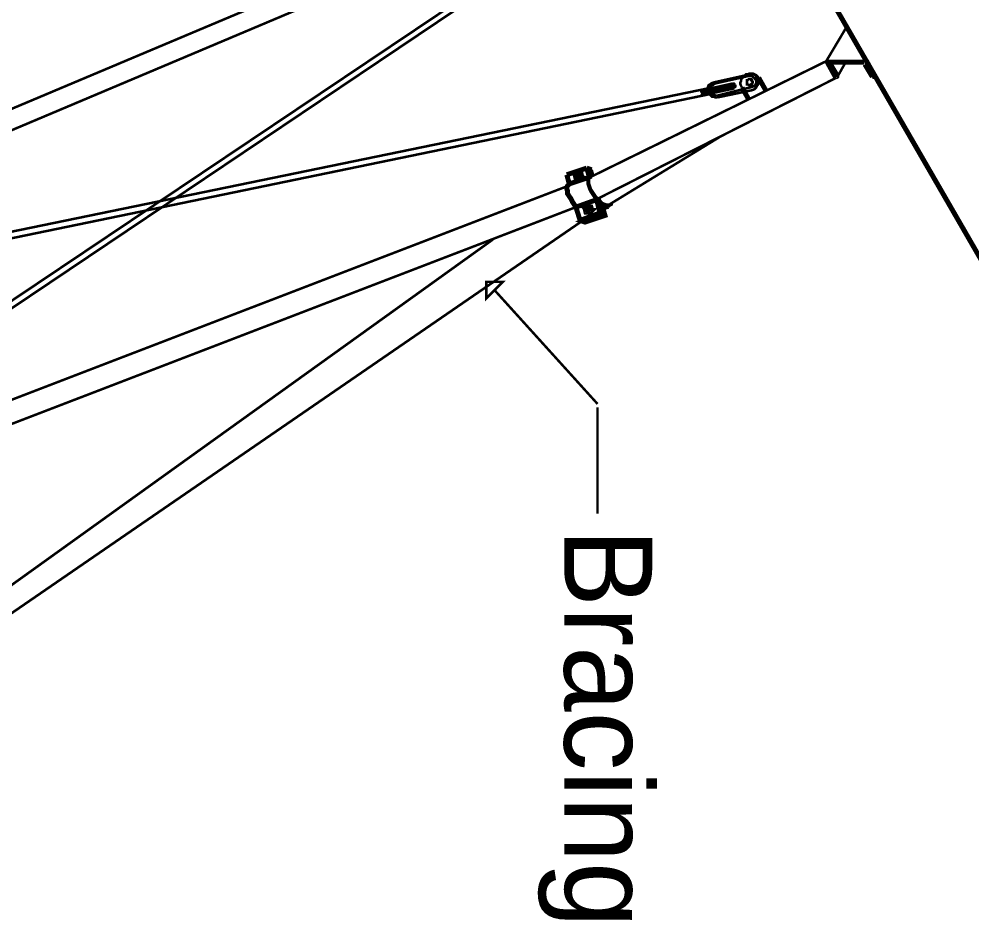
# Model space of a CAD drawing. Extents: x 0.3 to 11.4, y 0.3 to 16.3.
# Drawn here: x 6.63 to 8.543, y 6.17 to 7.979 of the extents above; entities that cross this region are included whole.
import ezdxf

# ---------------------------------------------------------------- set-up
doc = ezdxf.new("R2010")
doc.units = 0
doc.header["$MEASUREMENT"] = 0

msp = doc.modelspace()

# ---------------------------------------------------------------- linework, layer by layer
at = {"color": 0}
for points, const_width in [([(9.10444, 6.55447), (6.2111, 11.5661)], 0.01), ([(7.97444, 8.3711), (5.98443, 7.53276), (5.59278, 7.36947)], 0.005), ([(7.99447, 8.33778), (6.00444, 7.49778), (5.6161, 7.33279)], 0.005), ([(7.82611, 8.22613), (6.14279, 7.09614)], 0.005), ([(7.82943, 8.21446), (6.1511, 7.0861)], 0.005), ([(8.24946, 7.89279), (8.29113, 7.96278)], 0.005), ([(8.25108, 7.89442), (7.77279, 7.65944)], 0.005), ([(8.26942, 7.86111), (8.25108, 7.89442)], 0.01), ([(8.25108, 7.89442), (8.33111, 7.89442)], 0.005), ([(8.27279, 7.86442), (8.25776, 7.88943)], 0.01), ([(8.25776, 7.88943), (8.32611, 7.88943)], 0.005), ([(8.27279, 7.86279), (8.28776, 7.88943)], 0.005), ([(8.34278, 7.86279), (8.32781, 7.88781)], 0.01), ([(8.3291, 7.88986), (8.329, 7.89008), (8.32747, 7.89111), (8.32693, 7.89111)], 0.005), ([(8.34944, 7.86111), (8.33111, 7.89442)], 0.01), ([(8.27111, 7.86111), (7.78776, 7.6161)], 0.005), ([(8.02279, 7.85113), (8.09776, 7.86778)], 0.005), ([(8.02778, 7.84944), (8.09446, 7.86442), (8.09776, 7.86442), (8.10113, 7.86442), (8.10275, 7.86279), (8.10444, 7.86111), (8.10781, 7.85943), (8.10781, 7.85781), (8.10943, 7.85612), (8.10943, 7.85444), (8.10943, 7.85113), (8.10943, 7.84944), (8.10781, 7.84614), (8.10612, 7.84446), (8.10275, 7.84278)], 0.005), ([(8.11442, 7.86111), (8.11111, 7.86442), (8.10943, 7.8661), (8.10612, 7.86778), (8.10275, 7.86947), (8.09944, 7.86947), (8.09614, 7.86947), (8.09278, 7.86778), (8.08946, 7.86778), (8.0861, 7.86442), (8.08442, 7.86279), (8.08111, 7.85943), (8.07943, 7.85781), (8.07943, 7.85444), (8.07781, 7.85113), (8.07781, 7.84776), (8.07943, 7.84446), (8.08111, 7.8411)], 0.005), ([(8.09776, 7.86778), (8.10113, 7.86778), (8.10444, 7.86778), (8.10781, 7.8661), (8.10943, 7.86442), (8.11111, 7.86111), (8.11279, 7.85943), (8.11442, 7.85612), (8.11442, 7.85275), (8.11442, 7.84944), (8.11279, 7.84614), (8.11111, 7.84446), (8.10943, 7.8411), (8.10612, 7.83778), (8.10275, 7.8361)], 0.005), ([(8.12944, 7.83442), (8.11442, 7.86111)], 0.01), ([(8.26942, 7.86111), (8.27111, 7.86111)], 0.005), ([(8.27192, 7.86111), (8.27246, 7.86111), (8.27399, 7.86219), (8.27408, 7.86236), (8.27425, 7.86257), (8.27425, 7.86469), (8.27408, 7.86486)], 0.005), ([(8.3431, 7.86236), (8.34321, 7.86219), (8.34478, 7.86111), (8.34526, 7.86111)], 0.005), ([(8.34446, 7.86111), (8.34944, 7.86111)], 0.005), ([(8.02279, 7.85113), (8.01942, 7.84944), (8.01779, 7.84776), (8.01443, 7.84614), (8.01281, 7.84278), (8.01281, 7.83946), (8.01281, 7.8361), (8.01281, 7.83279), (8.01443, 7.83111), (8.01611, 7.82781), (8.01779, 7.82611), (8.02111, 7.82275), (8.02447, 7.82275), (8.02778, 7.82112), (8.03108, 7.82112)], 0.005), ([(8.01779, 7.83946), (8.06278, 7.84944)], 0.005), ([(8.02778, 7.84944), (8.02447, 7.84776), (8.02279, 7.84614), (8.01942, 7.84446), (8.01779, 7.84278), (8.01779, 7.83946), (8.01779, 7.83778), (8.01779, 7.8361), (8.01779, 7.83279), (8.01942, 7.83111), (8.02111, 7.82943), (8.02279, 7.82781), (8.0261, 7.82611), (8.02946, 7.82443)], 0.005), ([(8.02111, 7.8411), (8.02279, 7.83946), (8.02279, 7.83778), (8.02447, 7.83778), (8.02447, 7.8361), (8.02447, 7.83442), (8.02447, 7.83279), (8.02447, 7.83111)], 0.005), ([(8.02279, 7.8411), (8.02447, 7.83946), (8.0261, 7.83946), (8.0261, 7.83778), (8.0261, 7.8361), (8.02778, 7.83442), (8.0261, 7.83279), (8.0261, 7.83111)], 0.005), ([(8.0261, 7.8411), (8.02778, 7.8411), (8.02778, 7.83946), (8.02946, 7.83778), (8.02946, 7.8361), (8.02946, 7.83442), (8.02946, 7.83279), (8.02946, 7.83111)], 0.005), ([(8.02778, 7.84278), (8.02946, 7.8411), (8.03108, 7.83946), (8.03108, 7.83778), (8.03276, 7.8361), (8.03276, 7.83442), (8.03108, 7.83279)], 0.005), ([(8.02946, 7.82443), (8.10275, 7.84278)], 0.005), ([(8.03108, 7.84278), (8.03276, 7.8411), (8.03444, 7.83946), (8.03444, 7.83778), (8.03444, 7.8361), (8.03444, 7.83442), (8.03444, 7.83279)], 0.005), ([(8.03276, 7.84278), (8.03444, 7.84278), (8.03614, 7.8411), (8.03614, 7.83946), (8.03614, 7.83778), (8.03614, 7.8361), (8.03614, 7.83442), (8.03614, 7.83279)], 0.005), ([(8.03444, 7.84278), (8.03614, 7.84278), (8.03776, 7.8411), (8.03776, 7.83946), (8.03944, 7.83778), (8.03944, 7.8361), (8.03776, 7.83442), (8.03776, 7.83279)], 0.005), ([(8.03776, 7.84446), (8.03944, 7.84278), (8.04113, 7.8411), (8.04113, 7.83946), (8.04113, 7.83778), (8.04113, 7.8361), (8.04113, 7.83442)], 0.005), ([(8.03944, 7.84446), (8.04113, 7.84446), (8.04275, 7.84278), (8.04275, 7.8411), (8.04275, 7.83946), (8.04443, 7.83946), (8.04275, 7.83778), (8.04275, 7.8361), (8.04275, 7.83442)], 0.005), ([(8.04275, 7.84446), (8.04443, 7.84446), (8.04443, 7.84278), (8.04611, 7.84278), (8.04611, 7.8411), (8.04611, 7.83946), (8.04611, 7.83778), (8.04611, 7.8361), (8.04611, 7.83442)], 0.005), ([(8.04443, 7.84614), (8.04611, 7.84446), (8.04779, 7.84446), (8.04779, 7.84278), (8.04779, 7.8411), (8.04943, 7.83946), (8.04943, 7.83778), (8.04779, 7.83778), (8.04779, 7.8361)], 0.005), ([(8.04779, 7.84614), (8.04779, 7.84446), (8.04943, 7.84446), (8.04943, 7.84278), (8.05111, 7.8411), (8.05111, 7.83946), (8.05111, 7.83778), (8.04943, 7.8361)], 0.005), ([(8.04943, 7.84614), (8.05111, 7.84614), (8.05111, 7.84446), (8.05279, 7.84278), (8.05279, 7.8411), (8.05279, 7.83946), (8.05279, 7.83778), (8.05279, 7.8361)], 0.005), ([(8.05111, 7.84776), (8.05279, 7.84614), (8.05447, 7.84446), (8.05447, 7.84278), (8.0561, 7.8411), (8.05447, 7.83946), (8.05447, 7.83778)], 0.005), ([(8.05447, 7.84776), (8.05447, 7.84614), (8.0561, 7.84614), (8.05778, 7.84446), (8.05778, 7.84278), (8.05778, 7.8411), (8.05778, 7.83946), (8.0561, 7.83778)], 0.005), ([(8.0561, 7.84776), (8.05778, 7.84776), (8.05946, 7.84614), (8.05946, 7.84446), (8.05946, 7.84278), (8.05946, 7.8411), (8.05946, 7.83946), (8.05946, 7.83778)], 0.005), ([(8.05946, 7.84776), (8.06108, 7.84776), (8.06108, 7.84614), (8.06278, 7.84614), (8.06278, 7.84446), (8.06278, 7.84278), (8.06278, 7.8411), (8.06278, 7.83946), (8.06108, 7.83946)], 0.005), ([(8.06108, 7.84944), (8.06278, 7.84776), (8.06446, 7.84614), (8.06446, 7.84446), (8.06446, 7.84278), (8.06446, 7.8411), (8.06446, 7.83946)], 0.005), ([(8.06278, 7.84944), (8.06446, 7.84944), (8.06614, 7.84776), (8.06614, 7.84614), (8.06614, 7.84446), (8.06776, 7.84446), (8.06776, 7.84278), (8.06614, 7.8411), (8.06614, 7.83946)], 0.005), ([(8.09446, 7.81776), (8.08111, 7.8411)], 0.01), ([(8.01281, 7.83946), (5.87446, 7.39947)], 0.005), ([(8.01611, 7.82781), (5.87608, 7.38613)], 0.005), ([(7.99778, 7.8361), (7.99946, 7.83442), (7.99946, 7.83279), (8.00108, 7.83111), (8.00108, 7.82943), (8.00108, 7.82781), (7.99946, 7.82611)], 0.005), ([(7.99946, 7.8361), (8.00108, 7.8361), (8.00108, 7.83442), (8.00276, 7.83279), (8.00276, 7.83111), (8.00276, 7.82943), (8.00276, 7.82781), (8.00276, 7.82611)], 0.005), ([(8.00108, 7.8361), (8.00276, 7.8361), (8.00444, 7.83442), (8.00444, 7.83279), (8.00612, 7.83111), (8.00612, 7.82943), (8.00444, 7.82781), (8.00444, 7.82611)], 0.005), ([(8.00444, 7.8361), (8.00612, 7.8361), (8.00612, 7.83442), (8.00776, 7.83279), (8.00776, 7.83111), (8.00776, 7.82943), (8.00776, 7.82781), (8.00776, 7.82611)], 0.005), ([(8.00612, 7.83778), (8.00776, 7.8361), (8.00944, 7.83442), (8.00944, 7.83279), (8.01113, 7.83111), (8.01113, 7.82943), (8.00944, 7.82781)], 0.005), ([(8.00944, 7.83778), (8.00944, 7.8361), (8.01113, 7.8361), (8.01113, 7.83442), (8.01281, 7.83279), (8.01281, 7.83111), (8.01281, 7.82943), (8.01113, 7.82781)], 0.005), ([(8.01113, 7.83778), (8.01281, 7.83778)], 0.005), ([(8.01443, 7.82943), (8.01443, 7.82781)], 0.005), ([(8.01779, 7.83946), (8.01942, 7.83946), (8.02111, 7.83778), (8.02111, 7.8361), (8.02279, 7.83442), (8.02279, 7.83279), (8.02111, 7.83111), (8.02111, 7.82943)], 0.005), ([(8.01779, 7.83778), (8.01942, 7.8361), (8.01942, 7.83442), (8.01942, 7.83279), (8.01942, 7.83111)], 0.005), ([(8.01942, 7.82943), (8.06614, 7.83946)], 0.005), ([(8.03108, 7.82112), (8.10275, 7.8361)], 0.005), ([(8.03776, 7.74278), (7.81446, 7.60612)], 0.005), ([(7.76942, 7.67947), (7.72944, 7.66613)], 0.01), ([(7.77447, 7.66114), (7.73443, 7.64779), (7.72944, 7.66613)], 0.01), ([(7.75612, 7.66943), (7.74946, 7.66943), (7.7461, 7.66613)], 0.01), ([(7.74946, 7.65944), (7.74778, 7.65944), (7.7461, 7.66613)], 0.01), ([(7.74778, 7.65944), (7.75276, 7.65944), (7.75776, 7.66444), (7.75612, 7.66943)], 0.01), ([(7.75108, 7.66444), (7.75108, 7.66613)], 0.01), ([(7.75276, 7.66613), (7.75108, 7.66444)], 0.01), ([(7.75944, 7.66276), (7.75776, 7.66943), (7.75612, 7.66943)], 0.01), ([(7.77447, 7.66276), (7.76942, 7.67947)], 0.01), ([(7.77447, 7.67779), (7.76942, 7.67947)], 0.01), ([(7.77946, 7.66114), (7.77447, 7.67779)], 0.01), ([(7.77946, 7.67611), (7.77447, 7.67779)], 0.01), ([(7.77946, 7.66114), (7.77447, 7.67779)], 0.005), ([(7.78276, 7.66444), (7.77946, 7.67611)], 0.005), ([(7.73443, 7.64779), (7.73281, 7.64611), (7.73112, 7.64442), (7.72944, 7.64111), (7.72944, 7.63781), (7.73112, 7.63276), (7.73112, 7.62776), (7.73443, 7.62278), (7.73779, 7.61778), (7.7411, 7.61111), (7.74447, 7.60612), (7.74778, 7.60113)], 0.01), ([(7.74946, 7.65944), (7.75444, 7.65944), (7.75944, 7.66276), (7.75776, 7.66444)], 0.01), ([(7.75108, 7.66276), (7.74946, 7.66276)], 0.01), ([(7.75444, 7.65944), (7.75276, 7.65944)], 0.01), ([(7.77447, 7.66276), (7.77279, 7.65944), (7.77111, 7.65608), (7.77111, 7.65278), (7.77111, 7.64779), (7.77279, 7.64279), (7.77447, 7.63781), (7.77778, 7.63112), (7.78108, 7.62608), (7.78444, 7.6211), (7.78944, 7.6161)], 0.005), ([(7.77111, 7.65776), (7.7761, 7.65944)], 0.005), ([(7.77946, 7.66114), (7.7761, 7.65944), (7.77447, 7.65776), (7.77447, 7.65446), (7.77447, 7.6511), (7.77447, 7.64779), (7.7761, 7.64279), (7.77778, 7.63781), (7.78108, 7.63276), (7.78444, 7.62776), (7.78776, 7.62278), (7.79275, 7.61778)], 0.005), ([(7.78276, 7.66276), (7.78276, 7.66444)], 0.005), ([(7.72944, 7.64279), (6.32443, 7.10275), (5.91613, 6.93946)], 0.005), ([(7.78944, 7.6161), (7.74778, 7.60113)], 0.01), ([(7.79443, 7.61442), (7.80111, 7.58778), (7.76113, 7.57275), (7.76611, 7.57112), (7.8061, 7.58442), (7.79943, 7.60781)], 0.01), ([(7.79275, 7.61778), (7.80111, 7.58778), (7.76113, 7.57275), (7.75612, 7.57443)], 0.01), ([(7.79611, 7.58946), (7.78944, 7.6161)], 0.01), ([(7.80111, 7.58778), (7.79275, 7.6161)], 0.005), ([(7.79275, 7.6161), (7.79779, 7.61279), (7.80111, 7.60943), (7.80447, 7.60781), (7.80946, 7.60612), (7.81278, 7.60612), (7.81446, 7.60612)], 0.005), ([(7.74778, 7.60113), (6.33778, 7.05946), (5.92611, 6.9011)], 0.005), ([(7.75612, 7.57443), (7.74778, 7.60113)], 0.01), ([(7.79611, 7.58946), (7.75612, 7.57443)], 0.01), ([(7.7761, 7.60113), (7.77111, 7.60113), (7.76611, 7.59776)], 0.01), ([(7.76942, 7.5911), (7.76779, 7.5911), (7.76611, 7.59776)], 0.01), ([(7.76779, 7.5911), (7.77447, 7.5911), (7.77778, 7.59446), (7.7761, 7.60113)], 0.01), ([(7.76942, 7.5911), (7.7761, 7.5911), (7.77946, 7.59446), (7.77778, 7.59446)], 0.01), ([(7.77279, 7.59614), (7.77111, 7.59614)], 0.01), ([(7.7761, 7.5911), (7.77447, 7.5911)], 0.01), ([(7.77946, 7.59446), (7.77778, 7.60113), (7.7761, 7.60113)], 0.01), ([(7.80111, 7.58778), (7.79611, 7.58946)], 0.01), ([(7.81278, 7.60275), (7.80111, 7.59944)], 0.01), ([(7.79943, 7.60781), (7.80279, 7.60444), (7.80778, 7.60444), (7.81108, 7.60275), (7.81446, 7.60275), (7.81614, 7.60444), (7.81944, 7.60612), (7.81944, 7.60943)], 0.005), ([(7.8061, 7.58442), (7.79943, 7.60781)], 0.005), ([(7.75944, 7.57275), (6.25613, 6.53944)], 0.005), ([(6.2461, 6.57781), (7.58111, 7.53614)], 0.005), ([(7.58442, 7.43446), (7.79113, 7.20611)], 0.005), ([(7.79113, 7.19943), (7.79113, 6.98611)], 0.005)]:
    msp.add_lwpolyline(points, dxfattribs=dict(at, const_width=const_width))
for points, const_width in [([(8.0911, 7.85275), (8.0911, 7.85444), (8.0911, 7.85612), (8.09278, 7.85612), (8.09446, 7.85781), (8.09614, 7.85781), (8.09776, 7.85781), (8.09944, 7.85781), (8.09944, 7.85612), (8.10113, 7.85612), (8.10113, 7.85444), (8.10275, 7.85275), (8.10275, 7.85113), (8.10113, 7.84944), (8.10113, 7.84776), (8.09944, 7.84776), (8.09776, 7.84614), (8.09614, 7.84614), (8.09446, 7.84614), (8.09278, 7.84776), (8.0911, 7.84776), (8.0911, 7.84944), (8.0911, 7.85113), (8.0911, 7.85275)], 0.005), ([(7.75444, 7.66613), (7.75276, 7.66613), (7.75108, 7.66613), (7.74946, 7.66613), (7.74946, 7.66444), (7.74946, 7.66276), (7.75108, 7.66276), (7.75276, 7.66276), (7.75276, 7.66444), (7.75444, 7.66444), (7.75444, 7.66613)], 0.01), ([(7.77447, 7.59776), (7.77279, 7.59776), (7.77111, 7.59776), (7.77111, 7.59614), (7.76942, 7.59614), (7.77111, 7.59446), (7.77279, 7.59446), (7.77447, 7.59614), (7.77447, 7.59776)], 0.01), ([(7.77111, 7.59446), (7.77111, 7.59446)], 0.01), ([(7.77279, 7.59614), (7.77279, 7.59614)], 0.01), ([(7.77447, 7.59776), (7.77447, 7.59776)], 0.01), ([(7.60113, 7.45111), (7.56776, 7.41775), (7.56776, 7.45111), (7.60113, 7.45111)], 0.005)]:
    msp.add_lwpolyline(points, close=True, dxfattribs=dict(at, const_width=const_width))

# ---------------------------------------------------------------- texts
msp.add_text('Bracing ', height=0.176667, rotation=270, dxfattribs=at).set_placement((7.72444, 6.95611))

doc.saveas('drawing.dxf')
